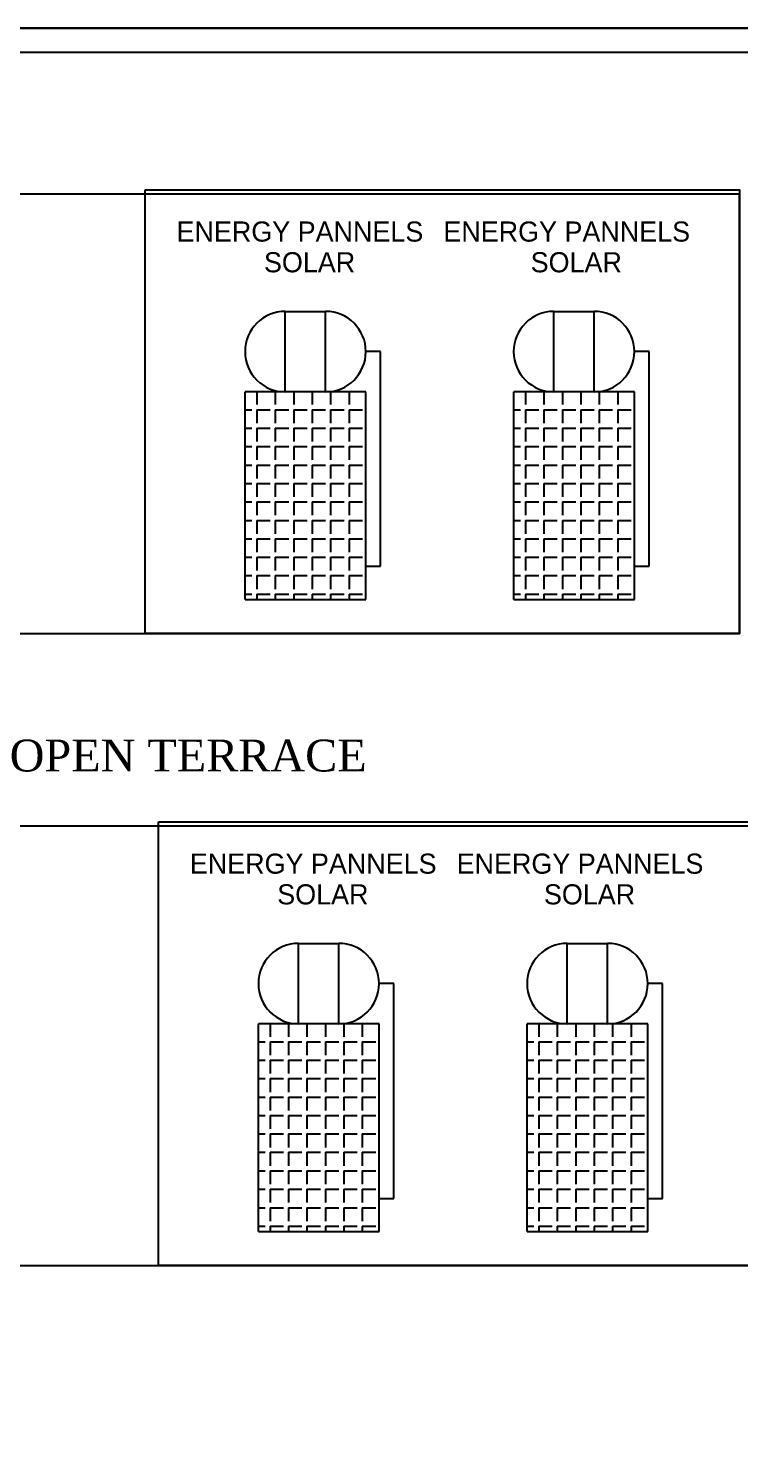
# Model space of a CAD drawing. Header units: metres. Extents: x 395 to 664, y 68 to 153.
# Drawn here: x 528.56 to 535.26, y 106.74 to 119.96 of the extents above; entities that cross this region are included whole.
import ezdxf

# ---------------------------------------------------------------- set-up
doc = ezdxf.new("R2010")
doc.units = ezdxf.units.M
doc.header["$LTSCALE"] = 25
doc.header["$MEASUREMENT"] = 0
doc.layers.add('BLK_1_FLR_3_ROOF_AREA', color=54, linetype='Continuous')
doc.layers.add('SOLAR_PANEL', color=3, linetype='Continuous')
doc.styles.get("Standard").update_dxf_attribs({"font": 'times.ttf'})
doc.styles.add('THIN', font='GOTHIC.TTF')

msp = doc.modelspace()

# ---------------------------------------------------------------- linework, layer by layer
at = {"color": 0, "ltscale": 4}
msp.add_line((539.074, 119.732), (521.589, 119.732), dxfattribs=at)
at = {"color": 0}
for p, q in [((530.981, 117.293), (531.36, 117.293)), ((530.981, 116.535), (530.981, 117.293)), ((531.36, 116.535), (531.36, 117.293)), ((533.51, 117.293), (533.889, 117.293)), ((533.51, 116.535), (533.51, 117.293)), ((533.889, 116.535), (533.889, 117.293)), ((531.877, 116.914), (531.739, 116.914)), ((531.877, 114.892), (531.877, 116.914)), ((534.406, 116.914), (534.268, 116.914)), ((534.406, 114.892), (534.406, 116.914)), ((531.739, 116.535), (530.602, 116.535)), ((530.602, 114.579), (530.602, 116.535)), ((531.739, 114.579), (531.739, 116.535)), ((534.268, 116.535), (533.132, 116.535)), ((533.132, 114.579), (533.132, 116.535)), ((534.268, 114.579), (534.268, 116.535)), ((531.739, 114.892), (531.877, 114.892)), ((534.268, 114.892), (534.406, 114.892)), ((530.602, 114.579), (531.739, 114.579)), ((533.132, 114.579), (534.268, 114.579)), ((531.106, 111.341), (531.485, 111.341)), ((531.106, 110.583), (531.106, 111.341)), ((531.485, 110.583), (531.485, 111.341)), ((533.636, 111.341), (534.015, 111.341)), ((533.636, 110.583), (533.636, 111.341)), ((534.015, 110.583), (534.015, 111.341)), ((532.002, 110.962), (531.864, 110.962)), ((532.002, 108.939), (532.002, 110.962)), ((534.531, 110.962), (534.393, 110.962)), ((534.531, 108.939), (534.531, 110.962)), ((531.864, 110.583), (530.727, 110.583)), ((530.727, 108.626), (530.727, 110.583)), ((531.864, 108.626), (531.864, 110.583)), ((534.393, 110.583), (533.257, 110.583)), ((533.257, 108.626), (533.257, 110.583)), ((534.393, 108.626), (534.393, 110.583)), ((531.864, 108.939), (532.002, 108.939)), ((534.393, 108.939), (534.531, 108.939)), ((530.727, 108.626), (531.864, 108.626)), ((533.257, 108.626), (534.393, 108.626))]:
    msp.add_line(p, q, dxfattribs=at)
at = {"color": 0, "linetype": 'Continuous'}
for p, q in [((530.713, 116.535), (530.713, 116.415)), ((530.887, 116.535), (530.887, 116.415)), ((531.06, 116.535), (531.06, 116.415)), ((531.234, 116.535), (531.234, 116.415)), ((531.408, 116.535), (531.408, 116.415)), ((531.581, 116.535), (531.581, 116.415)), ((533.242, 116.535), (533.242, 116.415)), ((533.416, 116.535), (533.416, 116.415)), ((533.59, 116.535), (533.59, 116.415)), ((533.763, 116.535), (533.763, 116.415)), ((533.937, 116.535), (533.937, 116.415)), ((534.111, 116.535), (534.111, 116.415)), ((530.602, 116.367), (530.665, 116.367)), ((530.713, 116.367), (530.713, 116.241)), ((530.713, 116.367), (530.839, 116.367)), ((530.887, 116.367), (530.887, 116.241)), ((530.887, 116.367), (531.013, 116.367)), ((531.06, 116.367), (531.06, 116.241)), ((531.06, 116.367), (531.186, 116.367)), ((531.234, 116.367), (531.234, 116.241)), ((531.234, 116.367), (531.36, 116.367)), ((531.408, 116.367), (531.408, 116.241)), ((531.408, 116.367), (531.534, 116.367)), ((531.581, 116.367), (531.581, 116.241)), ((531.581, 116.367), (531.708, 116.367)), ((533.132, 116.367), (533.195, 116.367)), ((533.242, 116.367), (533.242, 116.241)), ((533.242, 116.367), (533.369, 116.367)), ((533.416, 116.367), (533.416, 116.241)), ((533.416, 116.367), (533.542, 116.367)), ((533.59, 116.367), (533.59, 116.241)), ((533.59, 116.367), (533.716, 116.367)), ((533.763, 116.367), (533.763, 116.241)), ((533.763, 116.367), (533.89, 116.367)), ((533.937, 116.367), (533.937, 116.241)), ((533.937, 116.367), (534.063, 116.367)), ((534.111, 116.367), (534.111, 116.241)), ((534.111, 116.367), (534.237, 116.367)), ((530.602, 116.194), (530.665, 116.194)), ((530.713, 116.194), (530.713, 116.067)), ((530.713, 116.194), (530.839, 116.194)), ((530.887, 116.194), (530.887, 116.067)), ((530.887, 116.194), (531.013, 116.194)), ((531.06, 116.194), (531.06, 116.067)), ((531.06, 116.194), (531.186, 116.194)), ((531.234, 116.194), (531.234, 116.067)), ((531.234, 116.194), (531.36, 116.194)), ((531.408, 116.194), (531.408, 116.067)), ((531.408, 116.194), (531.534, 116.194)), ((531.581, 116.194), (531.581, 116.067)), ((531.581, 116.194), (531.708, 116.194)), ((533.132, 116.194), (533.195, 116.194)), ((533.242, 116.194), (533.242, 116.067)), ((533.242, 116.194), (533.369, 116.194)), ((533.416, 116.194), (533.416, 116.067)), ((533.416, 116.194), (533.542, 116.194)), ((533.59, 116.194), (533.59, 116.067)), ((533.59, 116.194), (533.716, 116.194)), ((533.763, 116.194), (533.763, 116.067)), ((533.763, 116.194), (533.89, 116.194)), ((533.937, 116.194), (533.937, 116.067)), ((533.937, 116.194), (534.063, 116.194)), ((534.111, 116.194), (534.111, 116.067)), ((534.111, 116.194), (534.237, 116.194)), ((530.602, 116.02), (530.665, 116.02)), ((530.713, 116.02), (530.713, 115.894)), ((530.713, 116.02), (530.839, 116.02)), ((530.887, 116.02), (530.887, 115.894)), ((530.887, 116.02), (531.013, 116.02)), ((531.06, 116.02), (531.06, 115.894)), ((531.06, 116.02), (531.186, 116.02)), ((531.234, 116.02), (531.234, 115.894)), ((531.234, 116.02), (531.36, 116.02)), ((531.408, 116.02), (531.408, 115.894)), ((531.408, 116.02), (531.534, 116.02)), ((531.581, 116.02), (531.581, 115.894)), ((531.581, 116.02), (531.708, 116.02)), ((533.132, 116.02), (533.195, 116.02)), ((533.242, 116.02), (533.242, 115.894)), ((533.242, 116.02), (533.369, 116.02)), ((533.416, 116.02), (533.416, 115.894)), ((533.416, 116.02), (533.542, 116.02)), ((533.59, 116.02), (533.59, 115.894)), ((533.59, 116.02), (533.716, 116.02)), ((533.763, 116.02), (533.763, 115.894)), ((533.763, 116.02), (533.89, 116.02)), ((533.937, 116.02), (533.937, 115.894)), ((533.937, 116.02), (534.063, 116.02)), ((534.111, 116.02), (534.111, 115.894)), ((534.111, 116.02), (534.237, 116.02)), ((530.602, 115.846), (530.665, 115.846)), ((530.713, 115.846), (530.713, 115.72)), ((530.713, 115.846), (530.839, 115.846)), ((530.887, 115.846), (530.887, 115.72)), ((530.887, 115.846), (531.013, 115.846)), ((531.06, 115.846), (531.06, 115.72)), ((531.06, 115.846), (531.186, 115.846)), ((531.234, 115.846), (531.234, 115.72)), ((531.234, 115.846), (531.36, 115.846)), ((531.408, 115.846), (531.408, 115.72)), ((531.408, 115.846), (531.534, 115.846)), ((531.581, 115.846), (531.581, 115.72)), ((531.581, 115.846), (531.708, 115.846)), ((533.132, 115.846), (533.195, 115.846)), ((533.242, 115.846), (533.242, 115.72)), ((533.242, 115.846), (533.369, 115.846)), ((533.416, 115.846), (533.416, 115.72)), ((533.416, 115.846), (533.542, 115.846)), ((533.59, 115.846), (533.59, 115.72)), ((533.59, 115.846), (533.716, 115.846)), ((533.763, 115.846), (533.763, 115.72)), ((533.763, 115.846), (533.89, 115.846)), ((533.937, 115.846), (533.937, 115.72)), ((533.937, 115.846), (534.063, 115.846)), ((534.111, 115.846), (534.111, 115.72)), ((534.111, 115.846), (534.237, 115.846)), ((530.602, 115.673), (530.665, 115.673)), ((530.713, 115.673), (530.713, 115.546)), ((530.713, 115.673), (530.839, 115.673)), ((530.887, 115.673), (530.887, 115.546)), ((530.887, 115.673), (531.013, 115.673)), ((531.06, 115.673), (531.06, 115.546)), ((531.06, 115.673), (531.186, 115.673)), ((531.234, 115.673), (531.234, 115.546)), ((531.234, 115.673), (531.36, 115.673)), ((531.408, 115.673), (531.408, 115.546)), ((531.408, 115.673), (531.534, 115.673)), ((531.581, 115.673), (531.581, 115.546)), ((531.581, 115.673), (531.708, 115.673)), ((533.132, 115.673), (533.195, 115.673)), ((533.242, 115.673), (533.242, 115.546)), ((533.242, 115.673), (533.369, 115.673)), ((533.416, 115.673), (533.416, 115.546)), ((533.416, 115.673), (533.542, 115.673)), ((533.59, 115.673), (533.59, 115.546)), ((533.59, 115.673), (533.716, 115.673)), ((533.763, 115.673), (533.763, 115.546)), ((533.763, 115.673), (533.89, 115.673)), ((533.937, 115.673), (533.937, 115.546)), ((533.937, 115.673), (534.063, 115.673)), ((534.111, 115.673), (534.111, 115.546)), ((534.111, 115.673), (534.237, 115.673)), ((530.602, 115.499), (530.665, 115.499)), ((530.713, 115.499), (530.713, 115.373)), ((530.713, 115.499), (530.839, 115.499)), ((530.887, 115.499), (530.887, 115.373)), ((530.887, 115.499), (531.013, 115.499)), ((531.06, 115.499), (531.06, 115.373)), ((531.06, 115.499), (531.186, 115.499)), ((531.234, 115.499), (531.234, 115.373)), ((531.234, 115.499), (531.36, 115.499)), ((531.408, 115.499), (531.408, 115.373)), ((531.408, 115.499), (531.534, 115.499)), ((531.581, 115.499), (531.581, 115.373)), ((531.581, 115.499), (531.708, 115.499)), ((533.132, 115.499), (533.195, 115.499)), ((533.242, 115.499), (533.242, 115.373)), ((533.242, 115.499), (533.369, 115.499)), ((533.416, 115.499), (533.416, 115.373)), ((533.416, 115.499), (533.542, 115.499)), ((533.59, 115.499), (533.59, 115.373)), ((533.59, 115.499), (533.716, 115.499)), ((533.763, 115.499), (533.763, 115.373)), ((533.763, 115.499), (533.89, 115.499)), ((533.937, 115.499), (533.937, 115.373)), ((533.937, 115.499), (534.063, 115.499)), ((534.111, 115.499), (534.111, 115.373)), ((534.111, 115.499), (534.237, 115.499)), ((530.602, 115.325), (530.665, 115.325)), ((530.713, 115.325), (530.713, 115.199)), ((530.713, 115.325), (530.839, 115.325)), ((530.887, 115.325), (530.887, 115.199)), ((530.887, 115.325), (531.013, 115.325)), ((531.06, 115.325), (531.06, 115.199)), ((531.06, 115.325), (531.186, 115.325)), ((531.234, 115.325), (531.234, 115.199)), ((531.234, 115.325), (531.36, 115.325)), ((531.408, 115.325), (531.408, 115.199)), ((531.408, 115.325), (531.534, 115.325)), ((531.581, 115.325), (531.581, 115.199)), ((531.581, 115.325), (531.708, 115.325)), ((533.132, 115.325), (533.195, 115.325)), ((533.242, 115.325), (533.242, 115.199)), ((533.242, 115.325), (533.369, 115.325)), ((533.416, 115.325), (533.416, 115.199)), ((533.416, 115.325), (533.542, 115.325)), ((533.59, 115.325), (533.59, 115.199)), ((533.59, 115.325), (533.716, 115.325)), ((533.763, 115.325), (533.763, 115.199)), ((533.763, 115.325), (533.89, 115.325)), ((533.937, 115.325), (533.937, 115.199)), ((533.937, 115.325), (534.063, 115.325)), ((534.111, 115.325), (534.111, 115.199)), ((534.111, 115.325), (534.237, 115.325)), ((530.602, 115.151), (530.665, 115.151)), ((530.713, 115.151), (530.713, 115.025)), ((530.713, 115.151), (530.839, 115.151)), ((530.887, 115.151), (530.887, 115.025)), ((530.887, 115.151), (531.013, 115.151)), ((531.06, 115.151), (531.06, 115.025)), ((531.06, 115.151), (531.186, 115.151)), ((531.234, 115.151), (531.234, 115.025)), ((531.234, 115.151), (531.36, 115.151)), ((531.408, 115.151), (531.408, 115.025)), ((531.408, 115.151), (531.534, 115.151)), ((531.581, 115.151), (531.581, 115.025)), ((531.581, 115.151), (531.708, 115.151)), ((533.132, 115.151), (533.195, 115.151)), ((533.242, 115.151), (533.242, 115.025)), ((533.242, 115.151), (533.369, 115.151)), ((533.416, 115.151), (533.416, 115.025)), ((533.416, 115.151), (533.542, 115.151)), ((533.59, 115.151), (533.59, 115.025)), ((533.59, 115.151), (533.716, 115.151)), ((533.763, 115.151), (533.763, 115.025)), ((533.763, 115.151), (533.89, 115.151)), ((533.937, 115.151), (533.937, 115.025)), ((533.937, 115.151), (534.063, 115.151)), ((534.111, 115.151), (534.111, 115.025)), ((534.111, 115.151), (534.237, 115.151)), ((530.602, 114.978), (530.665, 114.978)), ((530.713, 114.978), (530.713, 114.852)), ((530.713, 114.978), (530.839, 114.978)), ((530.887, 114.978), (530.887, 114.852)), ((530.887, 114.978), (531.013, 114.978)), ((531.06, 114.978), (531.06, 114.852)), ((531.06, 114.978), (531.186, 114.978)), ((531.234, 114.978), (531.234, 114.852)), ((531.234, 114.978), (531.36, 114.978)), ((531.408, 114.978), (531.408, 114.852)), ((531.408, 114.978), (531.534, 114.978)), ((531.581, 114.978), (531.581, 114.852)), ((531.581, 114.978), (531.708, 114.978)), ((533.132, 114.978), (533.195, 114.978)), ((533.242, 114.978), (533.242, 114.852)), ((533.242, 114.978), (533.369, 114.978)), ((533.416, 114.978), (533.416, 114.852)), ((533.416, 114.978), (533.542, 114.978)), ((533.59, 114.978), (533.59, 114.852)), ((533.59, 114.978), (533.716, 114.978)), ((533.763, 114.978), (533.763, 114.852)), ((533.763, 114.978), (533.89, 114.978)), ((533.937, 114.978), (533.937, 114.852)), ((533.937, 114.978), (534.063, 114.978)), ((534.111, 114.978), (534.111, 114.852)), ((534.111, 114.978), (534.237, 114.978)), ((530.602, 114.804), (530.665, 114.804)), ((530.713, 114.804), (530.713, 114.678)), ((530.713, 114.804), (530.839, 114.804)), ((530.887, 114.804), (530.887, 114.678)), ((530.887, 114.804), (531.013, 114.804)), ((531.06, 114.804), (531.06, 114.678)), ((531.06, 114.804), (531.186, 114.804)), ((531.234, 114.804), (531.234, 114.678)), ((531.234, 114.804), (531.36, 114.804)), ((531.408, 114.804), (531.408, 114.678)), ((531.408, 114.804), (531.534, 114.804)), ((531.581, 114.804), (531.581, 114.678)), ((531.581, 114.804), (531.708, 114.804)), ((533.132, 114.804), (533.195, 114.804)), ((533.242, 114.804), (533.242, 114.678)), ((533.242, 114.804), (533.369, 114.804)), ((533.416, 114.804), (533.416, 114.678)), ((533.416, 114.804), (533.542, 114.804)), ((533.59, 114.804), (533.59, 114.678)), ((533.59, 114.804), (533.716, 114.804)), ((533.763, 114.804), (533.763, 114.678)), ((533.763, 114.804), (533.89, 114.804)), ((533.937, 114.804), (533.937, 114.678)), ((533.937, 114.804), (534.063, 114.804)), ((534.111, 114.804), (534.111, 114.678)), ((534.111, 114.804), (534.237, 114.804)), ((530.602, 114.63), (530.665, 114.63)), ((530.713, 114.63), (530.713, 114.579)), ((530.713, 114.63), (530.839, 114.63)), ((530.887, 114.63), (530.887, 114.579)), ((530.887, 114.63), (531.013, 114.63)), ((531.06, 114.63), (531.06, 114.579)), ((531.06, 114.63), (531.186, 114.63)), ((531.234, 114.63), (531.234, 114.579)), ((531.234, 114.63), (531.36, 114.63)), ((531.408, 114.63), (531.408, 114.579)), ((531.408, 114.63), (531.534, 114.63)), ((531.581, 114.63), (531.581, 114.579)), ((531.581, 114.63), (531.708, 114.63)), ((533.132, 114.63), (533.195, 114.63)), ((533.242, 114.63), (533.242, 114.579)), ((533.242, 114.63), (533.369, 114.63)), ((533.416, 114.63), (533.416, 114.579)), ((533.416, 114.63), (533.542, 114.63)), ((533.59, 114.63), (533.59, 114.579)), ((533.59, 114.63), (533.716, 114.63)), ((533.763, 114.63), (533.763, 114.579)), ((533.763, 114.63), (533.89, 114.63)), ((533.937, 114.63), (533.937, 114.579)), ((533.937, 114.63), (534.063, 114.63)), ((534.111, 114.63), (534.111, 114.579)), ((534.111, 114.63), (534.237, 114.63)), ((530.838, 110.583), (530.838, 110.462)), ((531.012, 110.583), (531.012, 110.462)), ((531.185, 110.583), (531.185, 110.462)), ((531.359, 110.583), (531.359, 110.462)), ((531.533, 110.583), (531.533, 110.462)), ((531.706, 110.583), (531.706, 110.462)), ((533.367, 110.583), (533.367, 110.462)), ((533.541, 110.583), (533.541, 110.462)), ((533.715, 110.583), (533.715, 110.462)), ((533.888, 110.583), (533.888, 110.462)), ((534.062, 110.583), (534.062, 110.462)), ((534.236, 110.583), (534.236, 110.462)), ((530.727, 110.415), (530.791, 110.415)), ((530.838, 110.415), (530.838, 110.288)), ((530.838, 110.415), (530.964, 110.415)), ((531.012, 110.415), (531.012, 110.288)), ((531.012, 110.415), (531.138, 110.415)), ((531.185, 110.415), (531.185, 110.288)), ((531.185, 110.415), (531.312, 110.415)), ((531.359, 110.415), (531.359, 110.288)), ((531.359, 110.415), (531.485, 110.415)), ((531.533, 110.415), (531.533, 110.288)), ((531.533, 110.415), (531.659, 110.415)), ((531.706, 110.415), (531.706, 110.288)), ((531.706, 110.415), (531.833, 110.415)), ((533.257, 110.415), (533.32, 110.415)), ((533.367, 110.415), (533.367, 110.288)), ((533.367, 110.415), (533.494, 110.415)), ((533.541, 110.415), (533.541, 110.288)), ((533.541, 110.415), (533.667, 110.415)), ((533.715, 110.415), (533.715, 110.288)), ((533.715, 110.415), (533.841, 110.415)), ((533.888, 110.415), (533.888, 110.288)), ((533.888, 110.415), (534.015, 110.415)), ((534.062, 110.415), (534.062, 110.288)), ((534.062, 110.415), (534.188, 110.415)), ((534.236, 110.415), (534.236, 110.288)), ((534.236, 110.415), (534.362, 110.415)), ((530.727, 110.241), (530.791, 110.241)), ((530.838, 110.241), (530.838, 110.115)), ((530.838, 110.241), (530.964, 110.241)), ((531.012, 110.241), (531.012, 110.115)), ((531.012, 110.241), (531.138, 110.241)), ((531.185, 110.241), (531.185, 110.115)), ((531.185, 110.241), (531.312, 110.241)), ((531.359, 110.241), (531.359, 110.115)), ((531.359, 110.241), (531.485, 110.241)), ((531.533, 110.241), (531.533, 110.115)), ((531.533, 110.241), (531.659, 110.241)), ((531.706, 110.241), (531.706, 110.115)), ((531.706, 110.241), (531.833, 110.241)), ((533.257, 110.241), (533.32, 110.241)), ((533.367, 110.241), (533.367, 110.115)), ((533.367, 110.241), (533.494, 110.241)), ((533.541, 110.241), (533.541, 110.115)), ((533.541, 110.241), (533.667, 110.241)), ((533.715, 110.241), (533.715, 110.115)), ((533.715, 110.241), (533.841, 110.241)), ((533.888, 110.241), (533.888, 110.115)), ((533.888, 110.241), (534.015, 110.241)), ((534.062, 110.241), (534.062, 110.115)), ((534.062, 110.241), (534.188, 110.241)), ((534.236, 110.241), (534.236, 110.115)), ((534.236, 110.241), (534.362, 110.241)), ((530.727, 110.067), (530.791, 110.067)), ((530.838, 110.067), (530.838, 109.941)), ((530.838, 110.067), (530.964, 110.067)), ((531.012, 110.067), (531.012, 109.941)), ((531.012, 110.067), (531.138, 110.067)), ((531.185, 110.067), (531.185, 109.941)), ((531.185, 110.067), (531.312, 110.067)), ((531.359, 110.067), (531.359, 109.941)), ((531.359, 110.067), (531.485, 110.067)), ((531.533, 110.067), (531.533, 109.941)), ((531.533, 110.067), (531.659, 110.067)), ((531.706, 110.067), (531.706, 109.941)), ((531.706, 110.067), (531.833, 110.067)), ((533.257, 110.067), (533.32, 110.067)), ((533.367, 110.067), (533.367, 109.941)), ((533.367, 110.067), (533.494, 110.067)), ((533.541, 110.067), (533.541, 109.941)), ((533.541, 110.067), (533.667, 110.067)), ((533.715, 110.067), (533.715, 109.941)), ((533.715, 110.067), (533.841, 110.067)), ((533.888, 110.067), (533.888, 109.941)), ((533.888, 110.067), (534.015, 110.067)), ((534.062, 110.067), (534.062, 109.941)), ((534.062, 110.067), (534.188, 110.067)), ((534.236, 110.067), (534.236, 109.941)), ((534.236, 110.067), (534.362, 110.067)), ((530.727, 109.894), (530.791, 109.894)), ((530.838, 109.894), (530.838, 109.767)), ((530.838, 109.894), (530.964, 109.894)), ((531.012, 109.894), (531.012, 109.767)), ((531.012, 109.894), (531.138, 109.894)), ((531.185, 109.894), (531.185, 109.767)), ((531.185, 109.894), (531.312, 109.894)), ((531.359, 109.894), (531.359, 109.767)), ((531.359, 109.894), (531.485, 109.894)), ((531.533, 109.894), (531.533, 109.767)), ((531.533, 109.894), (531.659, 109.894)), ((531.706, 109.894), (531.706, 109.767)), ((531.706, 109.894), (531.833, 109.894)), ((533.257, 109.894), (533.32, 109.894)), ((533.367, 109.894), (533.367, 109.767)), ((533.367, 109.894), (533.494, 109.894)), ((533.541, 109.894), (533.541, 109.767)), ((533.541, 109.894), (533.667, 109.894)), ((533.715, 109.894), (533.715, 109.767)), ((533.715, 109.894), (533.841, 109.894)), ((533.888, 109.894), (533.888, 109.767)), ((533.888, 109.894), (534.015, 109.894)), ((534.062, 109.894), (534.062, 109.767)), ((534.062, 109.894), (534.188, 109.894)), ((534.236, 109.894), (534.236, 109.767)), ((534.236, 109.894), (534.362, 109.894)), ((530.727, 109.72), (530.791, 109.72)), ((530.838, 109.72), (530.838, 109.594)), ((530.838, 109.72), (530.964, 109.72)), ((531.012, 109.72), (531.012, 109.594)), ((531.012, 109.72), (531.138, 109.72)), ((531.185, 109.72), (531.185, 109.594)), ((531.185, 109.72), (531.312, 109.72)), ((531.359, 109.72), (531.359, 109.594)), ((531.359, 109.72), (531.485, 109.72)), ((531.533, 109.72), (531.533, 109.594)), ((531.533, 109.72), (531.659, 109.72)), ((531.706, 109.72), (531.706, 109.594)), ((531.706, 109.72), (531.833, 109.72)), ((533.257, 109.72), (533.32, 109.72)), ((533.367, 109.72), (533.367, 109.594)), ((533.367, 109.72), (533.494, 109.72)), ((533.541, 109.72), (533.541, 109.594)), ((533.541, 109.72), (533.667, 109.72)), ((533.715, 109.72), (533.715, 109.594)), ((533.715, 109.72), (533.841, 109.72)), ((533.888, 109.72), (533.888, 109.594)), ((533.888, 109.72), (534.015, 109.72)), ((534.062, 109.72), (534.062, 109.594)), ((534.062, 109.72), (534.188, 109.72)), ((534.236, 109.72), (534.236, 109.594)), ((534.236, 109.72), (534.362, 109.72)), ((530.727, 109.546), (530.791, 109.546)), ((530.838, 109.546), (530.838, 109.42)), ((530.838, 109.546), (530.964, 109.546)), ((531.012, 109.546), (531.012, 109.42)), ((531.012, 109.546), (531.138, 109.546)), ((531.185, 109.546), (531.185, 109.42)), ((531.185, 109.546), (531.312, 109.546)), ((531.359, 109.546), (531.359, 109.42)), ((531.359, 109.546), (531.485, 109.546)), ((531.533, 109.546), (531.533, 109.42)), ((531.533, 109.546), (531.659, 109.546)), ((531.706, 109.546), (531.706, 109.42)), ((531.706, 109.546), (531.833, 109.546)), ((533.257, 109.546), (533.32, 109.546)), ((533.367, 109.546), (533.367, 109.42)), ((533.367, 109.546), (533.494, 109.546)), ((533.541, 109.546), (533.541, 109.42)), ((533.541, 109.546), (533.667, 109.546)), ((533.715, 109.546), (533.715, 109.42)), ((533.715, 109.546), (533.841, 109.546)), ((533.888, 109.546), (533.888, 109.42)), ((533.888, 109.546), (534.015, 109.546)), ((534.062, 109.546), (534.062, 109.42)), ((534.062, 109.546), (534.188, 109.546)), ((534.236, 109.546), (534.236, 109.42)), ((534.236, 109.546), (534.362, 109.546)), ((530.727, 109.373), (530.791, 109.373)), ((530.838, 109.373), (530.838, 109.246)), ((530.838, 109.373), (530.964, 109.373)), ((531.012, 109.373), (531.012, 109.246)), ((531.012, 109.373), (531.138, 109.373)), ((531.185, 109.373), (531.185, 109.246)), ((531.185, 109.373), (531.312, 109.373)), ((531.359, 109.373), (531.359, 109.246)), ((531.359, 109.373), (531.485, 109.373)), ((531.533, 109.373), (531.533, 109.246)), ((531.533, 109.373), (531.659, 109.373)), ((531.706, 109.373), (531.706, 109.246)), ((531.706, 109.373), (531.833, 109.373)), ((533.257, 109.373), (533.32, 109.373)), ((533.367, 109.373), (533.367, 109.246)), ((533.367, 109.373), (533.494, 109.373)), ((533.541, 109.373), (533.541, 109.246)), ((533.541, 109.373), (533.667, 109.373)), ((533.715, 109.373), (533.715, 109.246)), ((533.715, 109.373), (533.841, 109.373)), ((533.888, 109.373), (533.888, 109.246)), ((533.888, 109.373), (534.015, 109.373)), ((534.062, 109.373), (534.062, 109.246)), ((534.062, 109.373), (534.188, 109.373)), ((534.236, 109.373), (534.236, 109.246)), ((534.236, 109.373), (534.362, 109.373)), ((530.727, 109.199), (530.791, 109.199)), ((530.838, 109.199), (530.838, 109.073)), ((530.838, 109.199), (530.964, 109.199)), ((531.012, 109.199), (531.012, 109.073)), ((531.012, 109.199), (531.138, 109.199)), ((531.185, 109.199), (531.185, 109.073)), ((531.185, 109.199), (531.312, 109.199)), ((531.359, 109.199), (531.359, 109.073)), ((531.359, 109.199), (531.485, 109.199)), ((531.533, 109.199), (531.533, 109.073)), ((531.533, 109.199), (531.659, 109.199)), ((531.706, 109.199), (531.706, 109.073)), ((531.706, 109.199), (531.833, 109.199)), ((533.257, 109.199), (533.32, 109.199)), ((533.367, 109.199), (533.367, 109.073)), ((533.367, 109.199), (533.494, 109.199)), ((533.541, 109.199), (533.541, 109.073)), ((533.541, 109.199), (533.667, 109.199)), ((533.715, 109.199), (533.715, 109.073)), ((533.715, 109.199), (533.841, 109.199)), ((533.888, 109.199), (533.888, 109.073)), ((533.888, 109.199), (534.015, 109.199)), ((534.062, 109.199), (534.062, 109.073)), ((534.062, 109.199), (534.188, 109.199)), ((534.236, 109.199), (534.236, 109.073)), ((534.236, 109.199), (534.362, 109.199)), ((530.727, 109.025), (530.791, 109.025)), ((530.838, 109.025), (530.838, 108.899)), ((530.838, 109.025), (530.964, 109.025)), ((531.012, 109.025), (531.012, 108.899)), ((531.012, 109.025), (531.138, 109.025)), ((531.185, 109.025), (531.185, 108.899)), ((531.185, 109.025), (531.312, 109.025)), ((531.359, 109.025), (531.359, 108.899)), ((531.359, 109.025), (531.485, 109.025)), ((531.533, 109.025), (531.533, 108.899)), ((531.533, 109.025), (531.659, 109.025)), ((531.706, 109.025), (531.706, 108.899)), ((531.706, 109.025), (531.833, 109.025)), ((533.257, 109.025), (533.32, 109.025)), ((533.367, 109.025), (533.367, 108.899)), ((533.367, 109.025), (533.494, 109.025)), ((533.541, 109.025), (533.541, 108.899)), ((533.541, 109.025), (533.667, 109.025)), ((533.715, 109.025), (533.715, 108.899)), ((533.715, 109.025), (533.841, 109.025)), ((533.888, 109.025), (533.888, 108.899)), ((533.888, 109.025), (534.015, 109.025)), ((534.062, 109.025), (534.062, 108.899)), ((534.062, 109.025), (534.188, 109.025)), ((534.236, 109.025), (534.236, 108.899)), ((534.236, 109.025), (534.362, 109.025)), ((530.727, 108.851), (530.791, 108.851)), ((530.838, 108.851), (530.838, 108.725)), ((530.838, 108.851), (530.964, 108.851)), ((531.012, 108.851), (531.012, 108.725)), ((531.012, 108.851), (531.138, 108.851)), ((531.185, 108.851), (531.185, 108.725)), ((531.185, 108.851), (531.312, 108.851)), ((531.359, 108.851), (531.359, 108.725)), ((531.359, 108.851), (531.485, 108.851)), ((531.533, 108.851), (531.533, 108.725)), ((531.533, 108.851), (531.659, 108.851)), ((531.706, 108.851), (531.706, 108.725)), ((531.706, 108.851), (531.833, 108.851)), ((533.257, 108.851), (533.32, 108.851)), ((533.367, 108.851), (533.367, 108.725)), ((533.367, 108.851), (533.494, 108.851)), ((533.541, 108.851), (533.541, 108.725)), ((533.541, 108.851), (533.667, 108.851)), ((533.715, 108.851), (533.715, 108.725)), ((533.715, 108.851), (533.841, 108.851)), ((533.888, 108.851), (533.888, 108.725)), ((533.888, 108.851), (534.015, 108.851)), ((534.062, 108.851), (534.062, 108.725)), ((534.062, 108.851), (534.188, 108.851)), ((534.236, 108.851), (534.236, 108.725)), ((534.236, 108.851), (534.362, 108.851)), ((530.727, 108.678), (530.791, 108.678)), ((530.838, 108.678), (530.838, 108.626)), ((530.838, 108.678), (530.964, 108.678)), ((531.012, 108.678), (531.012, 108.626)), ((531.012, 108.678), (531.138, 108.678)), ((531.185, 108.678), (531.185, 108.626)), ((531.185, 108.678), (531.312, 108.678)), ((531.359, 108.678), (531.359, 108.626)), ((531.359, 108.678), (531.485, 108.678)), ((531.533, 108.678), (531.533, 108.626)), ((531.533, 108.678), (531.659, 108.678)), ((531.706, 108.678), (531.706, 108.626)), ((531.706, 108.678), (531.833, 108.678)), ((533.257, 108.678), (533.32, 108.678)), ((533.367, 108.678), (533.367, 108.626)), ((533.367, 108.678), (533.494, 108.678)), ((533.541, 108.678), (533.541, 108.626)), ((533.541, 108.678), (533.667, 108.678)), ((533.715, 108.678), (533.715, 108.626)), ((533.715, 108.678), (533.841, 108.678)), ((533.888, 108.678), (533.888, 108.626)), ((533.888, 108.678), (534.015, 108.678)), ((534.062, 108.678), (534.062, 108.626)), ((534.062, 108.678), (534.188, 108.678)), ((534.236, 108.678), (534.236, 108.626)), ((534.236, 108.678), (534.362, 108.678))]:
    msp.add_line(p, q, dxfattribs=at)
at = {"color": 0, "ltscale": 4}
msp.add_lwpolyline([(540.71, 119.961), (521.359, 119.961), (521.359, 90.806)], dxfattribs=at)
at = {"color": 0, "ltscale": 25}
for points in [[(529.663, 118.438), (535.257, 118.438), (535.257, 114.26), (529.663, 114.26)], [(529.788, 112.486), (535.382, 112.486), (535.382, 108.307), (529.788, 108.307)]]:
    msp.add_lwpolyline(points, close=True, dxfattribs=at)
at = {"color": 0}
for centre, start, end in [((530.981, 116.914), 90, 270), ((531.36, 116.914), 270, 90), ((533.51, 116.914), 90, 270), ((533.889, 116.914), 270, 90), ((531.106, 110.962), 90, 270), ((531.485, 110.962), 270, 90), ((533.636, 110.962), 90, 270), ((534.015, 110.962), 270, 90)]:
    msp.add_arc(centre, 0.379, start, end, dxfattribs=at)
at = {"layer": 'BLK_1_FLR_3_ROOF_AREA'}
msp.add_lwpolyline([(521.358, 119.961), (540.71, 119.961), (540.71, 101.466), (521.358, 101.466)], close=True, dxfattribs=at)
at = {"layer": 'SOLAR_PANEL', "color": 3}
for points in [[(522.81, 118.397), (522.81, 114.26), (535.257, 114.26), (535.257, 118.397)], [(522.81, 112.444), (522.81, 108.307), (535.382, 108.307), (535.382, 112.444)]]:
    msp.add_lwpolyline(points, close=True, dxfattribs=at)

# ---------------------------------------------------------------- texts
at = {"color": 0, "style": 'THIN'}
for s, height, p in [('ENERGY PANNELS', 0.18946, (529.957, 117.95)), ('ENERGY PANNELS', 0.18946, (532.469, 117.95)), ('SOLAR ', 0.1895, (530.78, 117.661)), ('SOLAR ', 0.1895, (533.291, 117.661)), ('ENERGY PANNELS', 0.18946, (530.082, 111.997)), ('ENERGY PANNELS', 0.18946, (532.594, 111.997)), ('SOLAR ', 0.1895, (530.905, 111.708)), ('SOLAR ', 0.1895, (533.416, 111.708))]:
    msp.add_text(s, height=height, dxfattribs=at).set_placement(p)
at = {"color": 0}
msp.add_text('OPEN TERRACE', height=0.3, dxfattribs=at).set_placement((528.386, 112.96))

doc.saveas('drawing.dxf')
